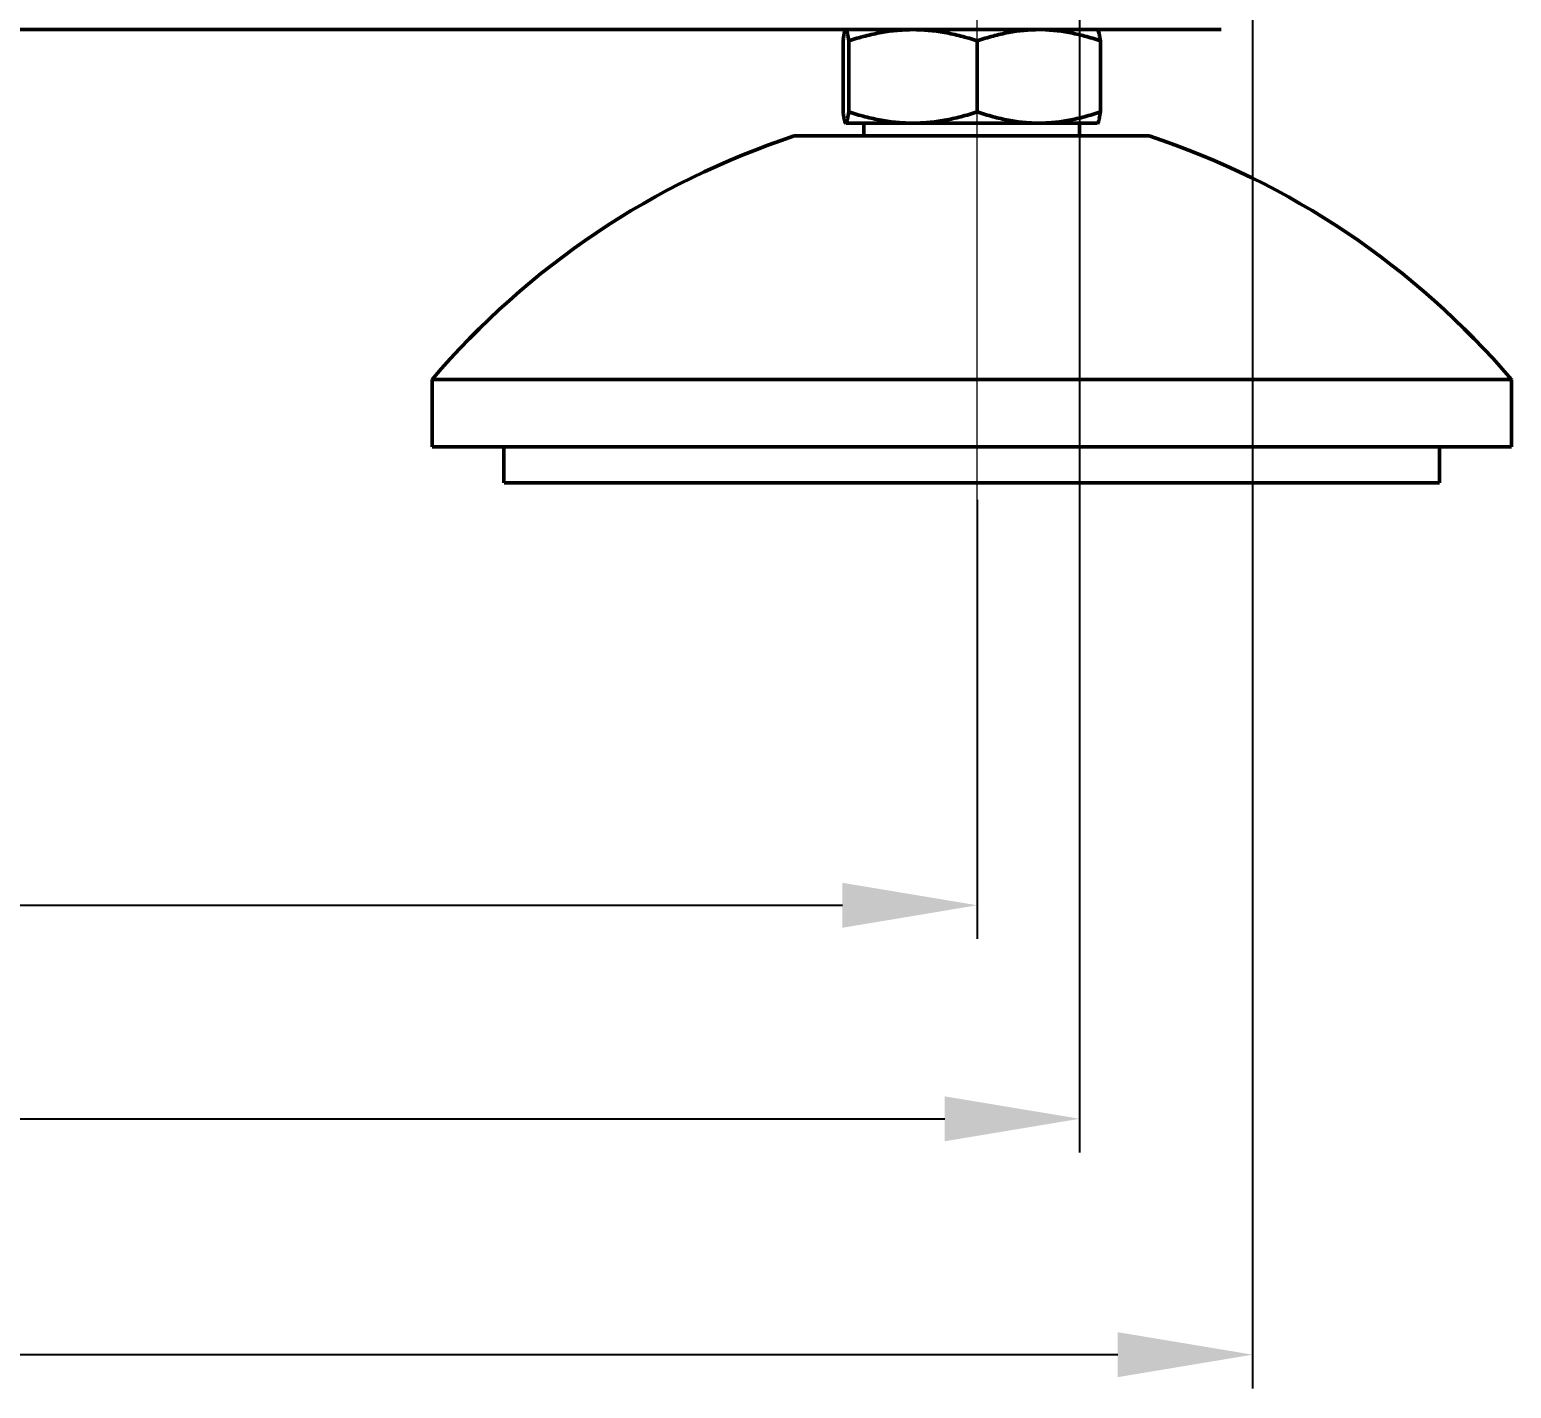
# Model space of a CAD drawing. Header units: inches. Extents: x -2049 to -860, y -317 to 524.
# Drawn here: x -1360.7 to -1305.8, y 18.8 to 69.2 of the extents above; entities that cross this region are included whole.
import ezdxf

# ---------------------------------------------------------------- set-up
doc = ezdxf.new("R2010")
doc.units = ezdxf.units.IN
doc.header["$LTSCALE"] = 2.574606
doc.header["$MEASUREMENT"] = 0
doc.header["$PDMODE"] = 3
doc.header["$PDSIZE"] = 0.3125
doc.linetypes.add('CENTERX2', pattern=[20.32, 12.7, -2.54, 2.54, -2.54])
doc.layers.get('0').update_dxf_attribs({"linetype": 'CONTINUOUS', "lineweight": 50})
doc.layers.get('Defpoints').update_dxf_attribs({"linetype": 'CONTINUOUS'})
doc.layers.add('dim', color=7, linetype='CONTINUOUS', lineweight=9)
doc.layers.add('中心线', color=7, linetype='CENTERX2', lineweight=15)
doc.styles.add('TEXTSTYLE_1', font='gdt', dxfattribs={"width": 0.8})
doc.dimstyles.new('ISO-25$0', dxfattribs={"dimtxt": 5, "dimasz": 5, "dimexe": 1.25, "dimexo": 0.625, "dimtad": 1, "dimdec": 0, "dimlfac": 1.5, "dimdsep": 46, "dimtxsty": 'TEXTSTYLE_1', "dimcen": 2.5, "dimclrd": 256, "dimclre": 256, "dimclrt": 256, "dimadec": 0, "dimazin": 0, "dimtfac": 1, "dimtdec": 0, "dimtmove": 0, "dimatfit": 3, "dimfxl": 1, "dimlwd": 25, "dimarcsym": 0})

# ---------------------------------------------------------------- blocks, each defined once
blk = doc.blocks.new('*D44')
at = {"layer": 'Defpoints', "color": 0, "transparency": 16777216}
for p in [(-1493.577, 52.37), (-1325.583, 52.37), (-1325.583, 36.71)]:
    blk.add_point(p, dxfattribs=at)
at = {"layer": 'dim', "lineweight": -2, "transparency": 16777216}
for p, q in [((-1493.577, 51.745), (-1493.577, 35.46)), ((-1325.583, 51.745), (-1325.583, 35.46))]:
    blk.add_line(p, q, dxfattribs=at)
at = {"layer": 'dim', "lineweight": 25, "transparency": 16777216}
blk.add_line((-1488.577, 36.71), (-1330.583, 36.71), dxfattribs=at)
at = {"layer": 'dim', "transparency": 16777216}
for points in [[(-1488.577, 37.543), (-1488.577, 35.876), (-1493.577, 36.71)], [(-1330.583, 37.543), (-1330.583, 35.876), (-1325.583, 36.71)]]:
    blk.add_solid(points, dxfattribs=at)
at = {"layer": 'dim', "transparency": 16777216, "insert": (-1419.364, 39.835), "char_height": 5, "attachment_point": 5, "style": 'TEXTSTYLE_1'}
blk.add_mtext('252', dxfattribs=at)
blk = doc.blocks.new('*D48')
at = {"layer": 'Defpoints', "color": 0, "transparency": 16777216}
for p in [(-1315.378, 128.501), (-1521.613, 72.169), (-1315.378, 20.051)]:
    blk.add_point(p, dxfattribs=at)
at = {"layer": 'dim', "lineweight": -2, "transparency": 16777216}
for p, q in [((-1315.378, 127.876), (-1315.378, 18.801)), ((-1521.613, 71.544), (-1521.613, 18.801))]:
    blk.add_line(p, q, dxfattribs=at)
at = {"layer": 'dim', "lineweight": 25, "transparency": 16777216}
blk.add_line((-1516.613, 20.051), (-1320.378, 20.051), dxfattribs=at)
at = {"layer": 'dim', "transparency": 16777216}
for points in [[(-1516.613, 20.884), (-1516.613, 19.217), (-1521.613, 20.051)], [(-1320.378, 20.884), (-1320.378, 19.217), (-1315.378, 20.051)]]:
    blk.add_solid(points, dxfattribs=at)
at = {"layer": 'dim', "transparency": 16777216, "insert": (-1417.906, 23.176), "char_height": 5, "attachment_point": 5, "style": 'TEXTSTYLE_1'}
blk.add_mtext('309', dxfattribs=at)
blk = doc.blocks.new('*D49')
at = {"layer": 'Defpoints', "color": 0, "transparency": 16777216}
for p in [(-1514.527, 131.167), (-1321.79, 131.167), (-1321.79, 28.794)]:
    blk.add_point(p, dxfattribs=at)
at = {"layer": 'dim', "lineweight": -2, "transparency": 16777216}
for p, q in [((-1514.527, 130.542), (-1514.527, 27.544)), ((-1321.79, 130.542), (-1321.79, 27.544))]:
    blk.add_line(p, q, dxfattribs=at)
at = {"layer": 'dim', "lineweight": 25, "transparency": 16777216}
blk.add_line((-1509.527, 28.794), (-1326.79, 28.794), dxfattribs=at)
at = {"layer": 'dim', "transparency": 16777216}
for points in [[(-1509.527, 29.627), (-1509.527, 27.961), (-1514.527, 28.794)], [(-1326.79, 29.627), (-1326.79, 27.961), (-1321.79, 28.794)]]:
    blk.add_solid(points, dxfattribs=at)
at = {"layer": 'dim', "transparency": 16777216, "insert": (-1415.552, 31.919), "char_height": 5, "attachment_point": 5, "style": 'TEXTSTYLE_1'}
blk.add_mtext('289', dxfattribs=at)
blk = doc.blocks.new('A$C0E6E372E')
at = {"layer": '中心线'}
blk.add_line((0, -19.13), (0, 18.982), dxfattribs=at)

msp = doc.modelspace()

# ---------------------------------------------------------------- linework, layer by layer
at = {"color": 7, "linetype": 'Continuous'}
for p, q in [((-1316.547, 69.169), (-1518.613, 69.169)), ((-1330.556, 68.753), (-1330.556, 66.12)), ((-1330.349, 68.753), (-1330.349, 66.12)), ((-1325.583, 68.753), (-1325.583, 66.12)), ((-1321.023, 68.753), (-1321.023, 66.12)), ((-1330.456, 65.703), (-1330.469, 65.71)), ((-1330.453, 65.703), (-1330.46, 65.705)), ((-1321.124, 65.703), (-1330.456, 65.703)), ((-1329.79, 65.703), (-1329.79, 65.229)), ((-1321.79, 65.703), (-1321.79, 65.229)), ((-1321.123, 65.703), (-1321.111, 65.71)), ((-1332.369, 65.229), (-1319.211, 65.229)), ((-1345.789, 56.203), (-1305.791, 56.203)), ((-1345.789, 56.203), (-1345.789, 53.703)), ((-1305.791, 53.703), (-1345.789, 53.703)), ((-1343.123, 52.37), (-1343.123, 53.703)), ((-1308.457, 52.37), (-1308.457, 53.703)), ((-1308.457, 52.37), (-1343.122, 52.37))]:
    msp.add_line(p, q, dxfattribs=at)
at = {"linetype": 'Continuous'}
msp.add_line((-1305.791, 56.203), (-1305.791, 53.703), dxfattribs=at)
at = {"color": 7, "linetype": 'Continuous'}
for centre, radius, start, end in [((-1327.954, 62.626), 6.544, 94.975, 95.1877), ((-1327.964, 62.758), 6.411, 90.018, 94.9916), ((-1322.957, 36.744), 29.999, 108.2847, 139.5602), ((-1328.622, 36.744), 29.999, 40.4398, 71.7153)]:
    msp.add_arc(centre, radius, start, end, dxfattribs=at)
for points, start_tangent, end_tangent in [([(-1330.46, 69.168), (-1330.478, 69.143), (-1330.504, 69.063), (-1330.53, 68.931), (-1330.556, 68.753)], (-0.895903, -0.44425), (-0.131919, -0.991261)), ([(-1330.349, 68.753), (-1330.376, 68.931), (-1330.402, 69.063), (-1330.428, 69.143), (-1330.453, 69.169)], (-0.131919, 0.991261), (-1, 0)), ([(-1328.546, 69.143), (-1329.139, 69.063), (-1329.74, 68.931), (-1330.349, 68.753)], (-0.995904, -0.090418), (-0.95066, -0.310235)), ([(-1325.583, 68.753), (-1326.192, 68.931), (-1326.793, 69.063), (-1327.386, 69.143), (-1327.966, 69.169)], (-0.95066, 0.310235), (-1, 0)), ([(-1323.303, 69.169), (-1323.858, 69.143), (-1324.425, 69.063), (-1325, 68.931), (-1325.583, 68.753)], (-1, 0), (-0.94644, -0.32288)), ([(-1321.023, 68.753), (-1321.606, 68.931), (-1322.181, 69.063), (-1322.748, 69.143), (-1323.057, 69.164)], (-0.94644, 0.32288), (-0.999099, 0.042433)), ([(-1321.12, 69.168), (-1321.102, 69.143), (-1321.076, 69.063), (-1321.05, 68.931), (-1321.023, 68.753)], (0.895903, -0.44425), (0.131919, -0.991261)), ([(-1330.46, 65.705), (-1330.478, 65.729), (-1330.504, 65.81), (-1330.53, 65.941), (-1330.556, 66.12)], (-0.895903, 0.44425), (-0.131919, 0.991261)), ([(-1330.349, 66.12), (-1330.376, 65.941), (-1330.402, 65.81), (-1330.428, 65.729), (-1330.453, 65.703)], (-0.131919, -0.991261), (-1, 0)), ([(-1327.966, 65.703), (-1328.546, 65.729), (-1329.139, 65.81), (-1329.74, 65.941), (-1330.349, 66.12)], (-1, 0), (-0.95066, 0.310235)), ([(-1325.583, 66.12), (-1326.192, 65.941), (-1326.793, 65.81), (-1327.386, 65.729), (-1327.966, 65.703)], (-0.95066, -0.310235), (-1, 0)), ([(-1323.303, 65.703), (-1323.858, 65.729), (-1324.425, 65.81), (-1325, 65.941), (-1325.583, 66.12)], (-1, 0), (-0.94644, 0.32288)), ([(-1321.023, 66.12), (-1321.606, 65.941), (-1322.181, 65.81), (-1322.748, 65.729), (-1323.303, 65.703)], (-0.94644, -0.32288), (-1, 0)), ([(-1321.12, 65.705), (-1321.102, 65.729), (-1321.076, 65.81), (-1321.05, 65.941), (-1321.023, 66.12)], (0.895903, 0.44425), (0.131919, 0.991261))]:
    msp.add_spline(points, degree=3, dxfattribs=dict(at, start_tangent=start_tangent, end_tangent=end_tangent))

# ---------------------------------------------------------------- block references
at = {"layer": '中心线'}
msp.add_blockref('A$C0E6E372E', (-1325.583, 65.229), dxfattribs=at)

# ---------------------------------------------------------------- dimensions: what is measured, and where the dimension line sits
at = {"layer": 'dim'}
for base, p1, p2, text, picture, middle in [((-1321.79, 28.794), (-1514.527, 131.167), (-1321.79, 131.167), '289', '*D49', (-1415.552, 28.794)), ((-1315.378, 20.051), (-1521.613, 72.169), (-1315.378, 128.501), '309', '*D48', (-1417.906, 20.051)), ((-1325.583, 36.71), (-1493.577, 52.37), (-1325.583, 52.37), '252', '*D44', (-1419.364, 36.71))]:
    dim = msp.add_linear_dim(base=base, p1=p1, p2=p2, text=text, dimstyle='ISO-25$0', dxfattribs=at)
    dim.commit()
    dim.dimension.update_dxf_attribs({"geometry": picture, "text_midpoint": middle, "dimtype": 160})

doc.saveas('drawing.dxf')
